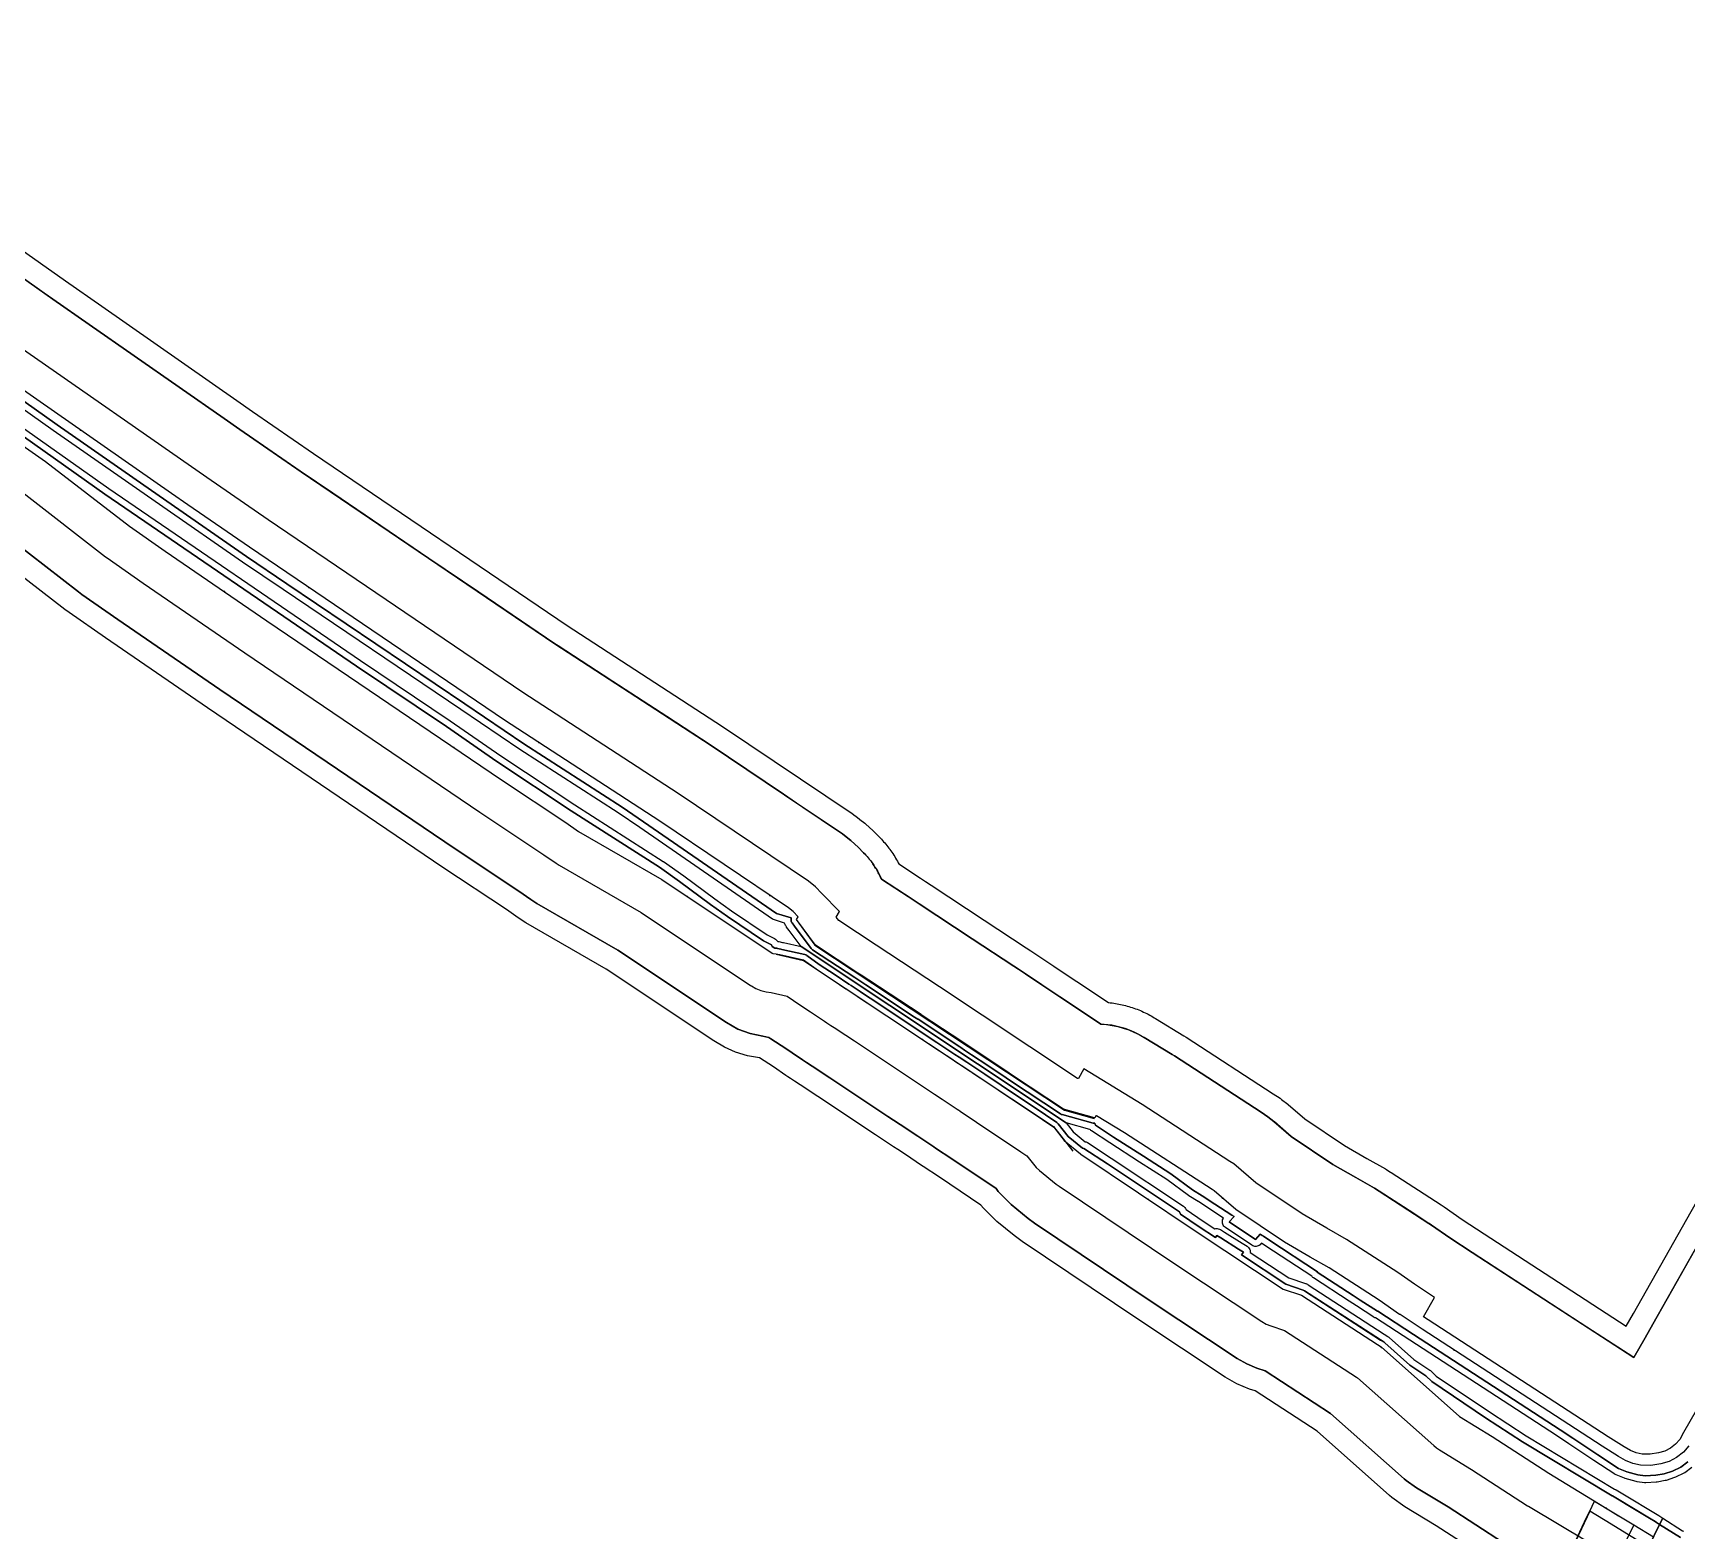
# Model space of a CAD drawing. Header units: inches. Extents: x 87989 to 118156, y 435697 to 451526.
# Drawn here: x 101664 to 102261, y 442092 to 442632 of the extents above; entities that cross this region are included whole.
import ezdxf

# ---------------------------------------------------------------- set-up
doc = ezdxf.new("R2010")
doc.units = ezdxf.units.IN
doc.header["$MEASUREMENT"] = 0
for name, color, linetype, true_color in [('As_waterkering_BWK', 7, 'Continuous', 0x7b8981), ('Beschermingszone_BWK', 7, 'Continuous', 0xcf890d), ('Grens_bebouwingsvrije_zone_BWK', 7, 'Continuous', 0x6789ae), ('Kernzone_BWK', 7, 'Continuous', 0xcb89af), ('Kunstwerken_BWK', 7, 'Continuous', 0xc78952), ('Referentiepunten_BWK', 7, 'Continuous', 0x178980)]:
    doc.layers.add(name, color=color, linetype=linetype, true_color=true_color)

msp = doc.modelspace()

# ---------------------------------------------------------------- linework, layer by layer
at = {"layer": 'As_waterkering_BWK'}
for points in [[(101448.1569, 442632.4908), (101459.9003, 442623.8925), (101558.8941, 442553.3072), (101586.6057, 442534.1954), (101603.6774, 442522.1571), (101635.4795, 442501.2061), (101668.8171, 442478.055), (101699.0186, 442454.6955), (101711.9589, 442445.6998), (101748.6017, 442420.5817), (101833.2326, 442363.1889), (101856.4256, 442347.7875), (101861.0186, 442344.5751), (101891.0675, 442327.2422), (101930.8479, 442300.7219)], [(101940.2604, 442313.8477), (101938.4832, 442315.6651), (101936.7977, 442317.0249), (101890.3418, 442348.2715), (101834.2826, 442384.7543), (101742.348, 442447.0612), (101720.1257, 442462.3556), (101714.2402, 442466.4575), (101714.2321, 442466.4632), (101665.6136, 442500.3482), (101652.3416, 442509.5979)], [(102261.5413, 442123.0581), (102259.544, 442120.7209), (102257.1335, 442118.8152), (102254.3987, 442117.4108), (102251.4037, 442116.5515), (102247.7768, 442115.9948), (102244.1453, 442116.1011), (102241.3668, 442116.7048), (102238.699, 442117.7391), (102236.1569, 442119.215), (102230.2607, 442122.8952), (102165.3565, 442165.1042), (102157.3486, 442170.3488), (102157.2018, 442170.3951), (102149.8182, 442175.5666), (102131.8466, 442187.2224), (102124.9549, 442191.1231), (102115.6829, 442196.4911), (102098.088, 442208.2651), (102090.2828, 442215.0119), (102089.5424, 442215.4619), (102057.9761, 442235.952), (102047.8966, 442242.0977), (102047.7171, 442242.2071), (102047.233, 442241.339), (102047.198, 442241.349), (102035.966, 442244.393), (102017.983, 442256.381), (102016.374, 442257.454), (102009.748, 442261.87), (102009.702, 442261.901), (102003.928, 442265.749), (102001.407, 442267.43), (102000, 442268.368), (101999.678, 442268.58), (101984.611, 442278.508), (101984.57, 442278.536), (101965.716, 442290.959), (101963.586, 442292.363), (101961.809, 442293.534), (101946.537, 442303.599), (101939.679, 442312.797), (101939.672, 442312.807), (101940.264, 442313.844), (101940.2604, 442313.8477)], [(101930.8479, 442300.7219), (101931.152, 442300.5192), (101932.3344, 442300.4827), (101933.608, 442300.197), (101942.196, 442298.273), (101946.741, 442295.006), (101952.54, 442291.231), (101957.393, 442287.887), (101958.278, 442287.308), (101959.713, 442286.368), (101961.506, 442285.195), (101962.015, 442284.862), (101968.275, 442280.736), (101989.204, 442266.839), (101995.69, 442262.538), (101997.175, 442261.554), (101999.954, 442259.711), (102005.704, 442255.898), (102005.742, 442255.873), (102006.473, 442255.388), (102012.363, 442251.439), (102028.333, 442240.732), (102032.434, 442237.982), (102036.166, 442233.155), (102042.13, 442228.2855), (102042.1678, 442228.2546), (102083.8397, 442200.341), (102115.2353, 442179.5308), (102121.8213, 442177.31), (102149.2158, 442159.5198), (102150.492, 442158.7023), (102178.8025, 442133.5668), (102190.5968, 442126.4219), (102210.9948, 442113.1991), (102233.2308, 442099.6191), (102241.7217, 442094.5011)], [(102241.7217, 442094.5011), (102231.7548, 442074.5324), (102208.3978, 442024.5776), (102207.8124, 442022.9663), (102197.1723, 442000.8677), (102188.1769, 441982.188), (102091.857, 441775.8233)]]:
    msp.add_lwpolyline(points, dxfattribs=at)
at = {"layer": 'Beschermingszone_BWK'}
msp.add_lwpolyline([(102258.541, 442089.9824), (102250.9949, 442094.6774), (102252.1221, 442096.9357), (102259.248, 442092.3789), (102259.5684, 442092.2617)], dxfattribs=at)
for points in [[(101657.9556, 442555.9405, 0), (101675.9627, 442543.1105, 0), (101689.0566, 442533.985, 0), (101737.7404, 442500.0541, 0), (101743.4698, 442496.0611, 0), (101765.4647, 442480.9232, 0), (101856.9705, 442418.907, 0), (101912.9648, 442382.4637, 0), (101959.7397, 442351.0046, 0), (101960.7787, 442350.2789, 0), (101961.059, 442350.0737, 0), (101962.3828, 442349.0598, 0), (101962.5416, 442348.935, 0), (101964.2867, 442347.5262, 0), (101964.5744, 442347.2782, 0), (101967.3612, 442344.7541, 0), (101967.7091, 442344.4194, 0), (101968.8477, 442343.2347, 0), (101969.0023, 442343.0851, 0), (101969.4346, 442342.6539, 0), (101969.8429, 442342.2377, 0), (101970.2609, 442341.7985, 0), (101970.672, 442341.3529, 0), (101971.0761, 442340.9009, 0), (101971.4731, 442340.4427, 0), (101971.8498, 442339.9941, 0), (101972.2453, 442339.5079, 0), (101972.6204, 442339.0315, 0), (101972.988, 442338.5494, 0), (101973.2849, 442338.1461, 0), (101973.348, 442338.0616, 0), (101973.6576, 442337.6292, 0), (101973.7006, 442337.5684, 0), (101974.0237, 442337.1076, 0), (101974.3812, 442336.5801, 0), (101974.7304, 442336.047, 0), (101975.0713, 442335.5086, 0), (101975.4037, 442334.9649, 0), (101975.7303, 442334.4117, 0), (101976.0431, 442333.8624, 0), (101976.3498, 442333.3039, 0), (101976.5528, 442332.9203, 0), (101984.3698, 442327.7686, 0), (101986.1482, 442326.5968, 0), (101988.2778, 442325.1931, 0), (102007.38, 442312.6042, 0), (102022.445, 442302.6788, 0), (102024.149, 442301.5447, 0), (102026.6689, 442299.8643, 0), (102032.5333, 442295.9556, 0), (102039.1168, 442291.5681, 0), (102040.7277, 442290.4938, 0), (102052.1358, 442282.9047, 0), (102052.289, 442282.8896, 0), (102052.8478, 442282.8288, 0), (102053.4682, 442282.752, 0), (102054.0874, 442282.6653, 0), (102054.705, 442282.569, 0), (102055.311, 442282.4647, 0), (102055.9355, 442282.3471, 0), (102056.5479, 442282.2217, 0), (102057.1583, 442282.0865, 0), (102057.7664, 442281.9419, 0), (102058.3723, 442281.7876, 0), (102058.9755, 442281.6238, 0), (102059.5762, 442281.4506, 0), (102060.1741, 442281.2678, 0), (102060.769, 442281.0757, 0), (102061.3607, 442280.8742, 0), (102061.9425, 442280.666, 0), (102062.5345, 442280.4435, 0), (102063.1161, 442280.2142, 0), (102063.694, 442279.9759, 0), (102064.2681, 442279.7284, 0), (102064.8382, 442279.472, 0), (102065.4042, 442279.2066, 0), (102065.966, 442278.9323, 0), (102066.5233, 442278.6492, 0), (102067.0762, 442278.3573, 0), (102067.6244, 442278.0568, 0), (102068.1641, 442277.7497, 0), (102068.7062, 442277.43, 0), (102069.1816, 442277.1398, 0), (102079.3683, 442270.9284, 0), (102080.2514, 442270.3727, 0), (102111.6456, 442250.0013, 0), (102114.0943, 442248.3812, 0), (102114.6513, 442247.9771, 0), (102116.8347, 442246.2452, 0), (102117.0501, 442246.068, 0), (102122.9888, 442240.935, 0), (102137.3769, 442231.3069, 0), (102145.3276, 442226.704, 0), (102152.0718, 442222.8865, 0), (102152.2503, 442222.7814, 0), (102153.9521, 442221.7492, 0), (102154.1564, 442221.621, 0), (102172.1874, 442209.926, 0), (102173.2742, 442209.1936, 0), (102179.7533, 442204.6746, 0), (102187.75, 442199.4486, 0), (102238.9396, 442166.1585, 0), (102241.574, 442170.8069, 0), (102298.162, 442270.8774, 0)], [(102299.9012, 442257.7008, 0), (102248.5358, 442166.8658, 0), (102248.5308, 442166.857, 0), (102247.9806, 442165.8861, 0), (102245.7842, 442162.0105, 0), (102241.6775, 442154.8351, 0), (102224.6845, 442165.8861, 0), (102183.381, 442192.7469, 0), (102175.2755, 442198.044, 0), (102168.7498, 442202.5961, 0), (102167.8652, 442203.1924, 0), (102167.7749, 442203.2533, 0), (102162.3213, 442206.7903, 0), (102149.8033, 442214.9091, 0), (102148.1015, 442215.9413, 0), (102141.3565, 442219.759, 0), (102133.1439, 442224.5136, 0), (102118.13, 442234.5605, 0), (102112.0467, 442239.8189, 0), (102111.8631, 442239.9776, 0), (102109.6797, 442241.7095, 0), (102107.2609, 442243.31, 0), (102075.9435, 442263.6318, 0), (102075.1555, 442264.1277, 0), (102065.0127, 442270.3119, 0), (102062.4029, 442271.7698, 0), (102062.3994, 442271.7716, 0), (102062.3958, 442271.7734, 0), (102061.951, 442271.9905, 0), (102061.4991, 442272.2024, 0), (102060.5873, 442272.604, 0), (102060.5849, 442272.605, 0), (102059.1928, 442273.1536, 0), (102058.2543, 442273.4814, 0), (102058.2506, 442273.4827, 0), (102058.2468, 442273.4839, 0), (102057.7795, 442273.6348, 0), (102057.7756, 442273.6361, 0), (102057.7717, 442273.6373, 0), (102056.3372, 442274.051, 0), (102055.374, 442274.2883, 0), (102055.3621, 442274.291, 0), (102054.8808, 442274.3975, 0), (102053.9051, 442274.5894, 0), (102053.9015, 442274.5901, 0), (102053.8978, 442274.5907, 0), (102053.4129, 442274.6742, 0), (102053.4096, 442274.6748, 0), (102053.4063, 442274.6753, 0), (102052.9165, 442274.7517, 0), (102051.927, 442274.8822, 0), (102049.4395, 442275.0715, 0), (102040.5992, 442280.9647, 0), (102036.2897, 442283.8376, 0), (102034.6792, 442284.9116, 0), (102028.0966, 442289.2986, 0), (102022.2312, 442293.2079, 0), (102019.7134, 442294.8869, 0), (102018.028, 442296.0087, 0), (102002.9782, 442305.924, 0), (101983.8752, 442318.5134, 0), (101981.7459, 442319.917, 0), (101979.9678, 442321.0886, 0), (101978.578, 442322.0045, 0), (101970.3309, 442327.4392, 0), (101970.2076, 442327.521, 0), (101970.0126, 442327.9611, 0), (101969.8108, 442328.398, 0), (101969.6022, 442328.8318, 0), (101969.3869, 442329.2622, 0), (101969.1648, 442329.6892, 0), (101968.9361, 442330.1127, 0), (101968.7008, 442330.5326, 0), (101968.459, 442330.9487, 0), (101968.2107, 442331.3611, 0), (101967.956, 442331.7694, 0), (101967.6949, 442332.1738, 0), (101967.4276, 442332.574, 0), (101967.1546, 442332.9705, 0), (101967.146, 442332.9825, 0), (101967.1414, 442332.9891, 0), (101967.1368, 442332.9955, 0), (101967.0415, 442333.1278, 0), (101966.9054, 442333.3169, 0), (101966.8414, 442333.4051, 0), (101966.5338, 442333.8155, 0), (101966.2202, 442334.2214, 0), (101965.9004, 442334.6224, 0), (101965.5745, 442335.0184, 0), (101965.2423, 442335.4093, 0), (101964.9042, 442335.795, 0), (101964.5601, 442336.1753, 0), (101964.2101, 442336.5503, 0), (101963.8949, 442336.8776, 0), (101963.8543, 442336.9196, 0), (101963.755, 442337.0209, 0), (101961.9907, 442338.8247, 0), (101959.2039, 442341.3488, 0), (101957.5184, 442342.7086, 0), (101956.1946, 442343.7225, 0), (101955.2153, 442344.4072, 0), (101952.3859, 442346.3102, 0), (101939.6989, 442354.8429, 0), (101934.9597, 442358.0303, 0), (101908.5506, 442375.792, 0), (101902.2196, 442379.9124, 0), (101892.872, 442385.9961, 0), (101873.4575, 442398.6317, 0), (101872.6444, 442399.1609, 0), (101861.96, 442406.1146, 0), (101853.639, 442411.5302, 0), (101852.5431, 442412.2434, 0), (101825.1265, 442430.8245, 0), (101807.0772, 442443.057, 0), (101772.4545, 442466.5219, 0), (101760.9553, 442474.3152, 0), (101760.5891, 442474.5673, 0), (101738.9191, 442489.4815, 0), (101733.1662, 442493.4908, 0), (101684.4823, 442527.4217, 0), (101671.3532, 442536.5718, 0), (101668.3088, 442538.741, 0), (101653.3099, 442549.4276, 0)], [(101636.7441, 442516.8828, 0), (101672.9355, 442491.252, 0), (101712.4941, 442463.6641, 0), (101741.2559, 442443.7363, 0), (101755.8594, 442433.9434, 0), (101819.9922, 442390.6289, 0), (101841.2773, 442376.168, 0), (101876.7402, 442353.3594, 0), (101884.4961, 442348.1055, 0), (101932.4258, 442315.0488, 0), (101937.7676, 442313.3965, 0), (101937.709, 442313.1875, 0), (101937.6738, 442312.8672, 0), (101937.6895, 442312.5469, 0), (101937.7559, 442312.2324, 0), (101937.873, 442311.9316, 0), (101938.0371, 442311.6543, 0), (101938.0762, 442311.6016, 0), (101938.9609, 442310.4141, 0), (101944.9336, 442302.4043, 0), (101945.1641, 442302.1445, 0), (101945.4355, 442301.9297, 0), (101960.709, 442291.8633, 0), (101962.4863, 442290.6934, 0), (101964.6152, 442289.2891, 0), (101982.2422, 442277.6738, 0), (101983.4414, 442276.8848, 0), (101983.4941, 442276.8496, 0), (101998.5781, 442266.9102, 0), (101998.8945, 442266.7012, 0), (102000.2969, 442265.7656, 0), (102002.8184, 442264.084, 0), (102008.6113, 442260.2246, 0), (102015.2637, 442255.7891, 0), (102016.873, 442254.7168, 0), (102034.8574, 442242.7285, 0), (102035.1387, 442242.5723, 0), (102035.4434, 442242.4629, 0), (102046.6641, 442239.4219, 0), (102046.9688, 442239.3555, 0), (102047.3066, 442239.3418, 0), (102047.4102, 442238.9395, 0), (102047.4531, 442238.6836, 0), (102054.0488, 442234.4043, 0), (102064.7832, 442227.4395, 0), (102074.6387, 442221.0898, 0), (102082.5273, 442215.332, 0), (102085.9414, 442213.2188, 0), (102090.5293, 442210.1777, 0), (102096.6504, 442206.2773, 0), (102097.5039, 442205.7324, 0), (102095.7695, 442203.8008, 0), (102105.2754, 442197.4395, 0), (102106.918, 442199.3887, 0), (102107.6035, 442198.9375, 0), (102108.0605, 442198.6367, 0), (102110.3457, 442197.1328, 0), (102127.5547, 442185.8105, 0), (102127.4785, 442185.6992, 0), (102140.4277, 442177.2637, 0), (102143.0137, 442175.5801, 0), (102149.2168, 442171.5391, 0), (102149.2852, 442171.6465, 0), (102162.1973, 442163.1816, 0), (102215.0977, 442128.8008, 0), (102219.6406, 442125.8477, 0), (102228.6914, 442119.8301, 0), (102236.168, 442114.8594, 0), (102239.2109, 442113.668, 0), (102243.1797, 442112.543, 0), (102245.8242, 442112.2129, 0), (102249.6621, 442112.4121, 0), (102252.5723, 442112.9414, 0), (102255.6152, 442113.9336, 0), (102258.5918, 442115.3887, 0), (102261.1719, 442117.2402, 0)], [(102262.6289, 442115.209, 0), (102260.0488, 442113.3574, 0), (102259.6895, 442113.1426, 0), (102256.7129, 442111.6875, 0), (102256.3906, 442111.5566, 0), (102253.3477, 442110.5645, 0), (102253.0195, 442110.4805, 0), (102250.1094, 442109.9512, 0), (102249.791, 442109.9141, 0), (102245.9551, 442109.7168, 0), (102245.8242, 442109.7129, 0), (102245.5156, 442109.7324, 0), (102242.8691, 442110.0625, 0), (102242.498, 442110.1387, 0), (102238.5293, 442111.2637, 0), (102238.2988, 442111.3398, 0), (102235.2559, 442112.5313, 0), (102234.918, 442112.6934, 0), (102234.7832, 442112.7773, 0), (102227.3066, 442117.748, 0), (102218.2676, 442123.7578, 0), (102213.7363, 442126.7031, 0), (102160.8301, 442161.0879, 0), (102148.5488, 442169.1387, 0), (102148.3027, 442169.209, 0), (102148.0703, 442169.3125, 0), (102147.8516, 442169.4434, 0), (102141.6484, 442173.4844, 0), (102139.0625, 442175.1699, 0), (102126.1152, 442183.6035, 0), (102125.8945, 442183.7656, 0), (102125.6934, 442183.9512, 0), (102125.5176, 442184.1602, 0), (102108.9707, 442195.0449, 0), (102107.3984, 442196.0781, 0), (102107.1875, 442195.8281, 0), (102106.9023, 442195.541, 0), (102106.5742, 442195.3027, 0), (102106.2129, 442195.1211, 0), (102105.8262, 442195, 0), (102105.4238, 442194.9434, 0), (102105.0195, 442194.9531, 0), (102104.6211, 442195.0273, 0), (102104.2383, 442195.1641, 0), (102103.8848, 442195.3613, 0), (102094.3789, 442201.7227, 0), (102094.0703, 442201.9668, 0), (102093.8027, 442202.2539, 0), (102093.5859, 442202.5801, 0), (102093.4219, 442202.9375, 0), (102093.3164, 442203.3164, 0), (102093.2715, 442203.707, 0), (102093.2891, 442204.0977, 0), (102093.3691, 442204.4824, 0), (102093.5078, 442204.8496, 0), (102093.7012, 442205.1914, 0), (102089.166, 442208.082, 0), (102084.625, 442211.0918, 0), (102084.5605, 442211.1328, 0), (102081.2109, 442213.207, 0), (102081.0527, 442213.3125, 0), (102073.2246, 442219.0273, 0), (102063.4258, 442225.3398, 0), (102052.6875, 442232.3086, 0), (102046.0918, 442236.5859, 0), (102045.8691, 442236.75, 0), (102045.666, 442236.9395, 0), (102045.4863, 442237.1504, 0), (102036.9824, 442239.4551, 0), (101941.3086, 442303.084, 0), (101936.957, 442308.9199, 0), (101936.0586, 442310.123, 0), (101936.0078, 442310.1934, 0), (101935.8848, 442310.3848, 0), (101935.7207, 442310.6602, 0), (101935.5449, 442311.0234, 0), (101935.4277, 442311.3223, 0), (101935.3672, 442311.5215, 0), (101931.6855, 442312.6621, 0), (101931.334, 442312.8008, 0), (101931.0059, 442312.9922, 0), (101883.0859, 442346.041, 0), (101875.3633, 442351.2734, 0), (101839.8984, 442374.084, 0), (101818.5898, 442388.5586, 0), (101754.4648, 442431.8691, 0), (101739.8477, 442441.6699, 0), (101711.0664, 442461.6113, 0), (101671.498, 442489.2051, 0), (101636.1895, 442514.2109, 0)], [(101655.1191, 442494.0469, 0), (101691.5508, 442468.3184, 0), (101782.3555, 442406.2578, 0), (101814.7676, 442384.5391, 0), (101832.959, 442371.8867, 0), (101859.6836, 442354.1367, 0), (101891.5977, 442333.7734, 0), (101891.6992, 442333.7051, 0), (101898.9727, 442328.5508, 0), (101910.1641, 442320.2871, 0), (101916.1621, 442315.9199, 0), (101929.0527, 442307.3262, 0), (101931.7578, 442305.9746, 0), (101932.0742, 442305.7852, 0), (101932.3613, 442305.5508, 0), (101932.6094, 442305.2773, 0), (101932.8145, 442304.9707, 0), (101932.9375, 442304.9395, 0), (101933.1719, 442304.9043, 0), (101933.291, 442304.8789, 0), (101934.5918, 442304.5879, 0), (101934.9531, 442304.5078, 0), (101941.3086, 442303.084, 0), (102036.9824, 442239.4551, 0), (102039.4102, 442236.3145, 0), (102043.8125, 442232.7207, 0), (102044.1074, 442232.6445, 0), (102044.3867, 442232.5293, 0), (102044.6504, 442232.3789, 0), (102053.1953, 442226.8145, 0), (102079.2012, 442209.4766, 0), (102079.498, 442209.2461, 0), (102079.7559, 442208.9727, 0), (102079.9707, 442208.6641, 0), (102080.1348, 442208.3262, 0), (102080.1836, 442208.207, 0), (102086.3359, 442204.0859, 0), (102090.5488, 442201.293, 0), (102090.957, 442201.3789, 0), (102091.373, 442201.3926, 0), (102091.7871, 442201.3359, 0), (102092.1836, 442201.2109, 0), (102092.5547, 442201.0176, 0), (102093.9863, 442200.125, 0), (102100.416, 442196.1074, 0), (102102.1855, 442195.002, 0), (102102.4863, 442194.7832, 0), (102102.75, 442194.5195, 0), (102102.9727, 442194.2207, 0), (102103.1465, 442193.8926, 0), (102103.2695, 442193.543, 0), (102103.3398, 442193.1758, 0), (102103.3535, 442192.8047, 0), (102117.2305, 442183.6074, 0), (102123.2598, 442181.5742, 0), (102123.4063, 442181.5195, 0), (102123.6387, 442181.4238, 0), (102123.9199, 442181.2891, 0), (102124.1387, 442181.166, 0), (102124.2715, 442181.084, 0), (102151.6543, 442163.3008, 0), (102152.9199, 442162.4922, 0), (102153.0801, 442162.3789, 0), (102153.3281, 442162.1914, 0), (102153.4805, 442162.0684, 0), (102162.3809, 442154.1641, 0), (102168.0898, 442150.334, 0), (102168.3047, 442150.1719, 0), (102168.4551, 442150.0352, 0), (102170.3535, 442148.1563, 0), (102189.5898, 442135.2676, 0), (102202.7988, 442126.6582, 0), (102202.873, 442126.6113, 0), (102234.7148, 442107.4023, 0), (102234.9141, 442107.3438, 0), (102235.1035, 442107.2617, 0), (102235.2813, 442107.1563, 0), (102237.1211, 442106.0313, 0), (102250.6563, 442097.873, 0), (102252.1221, 442096.9357, 0), (102250.9949, 442094.6774, 0), (102249.8203, 442095.4082, 0), (102249.3652, 442095.7324, 0), (102247.2969, 442096.9785, 0), (102235.8242, 442103.8945, 0), (102233.9766, 442105.0215, 0), (102233.8535, 442105.0039, 0), (102201.5078, 442124.5156, 0), (102188.2129, 442133.1816, 0), (102168.7656, 442146.2109, 0), (102166.6973, 442148.2578, 0), (102160.8477, 442152.1816, 0), (102151.8203, 442160.1973, 0), (102151.5703, 442160.3867, 0), (102150.2988, 442161.2012, 0), (102122.9102, 442178.9863, 0), (102122.6934, 442179.1094, 0), (102122.4609, 442179.2051, 0), (102116.123, 442181.3418, 0), (102100.1309, 442191.9434, 0), (102100.8613, 442192.8828, 0), (102099.0918, 442193.9883, 0), (102092.6602, 442198.0059, 0), (102091.2305, 442198.8984, 0), (102090.7461, 442198.1621, 0), (102084.9492, 442202.0059, 0), (102078.1484, 442206.5605, 0), (102077.8145, 442207.3965, 0), (102051.8184, 442224.7266, 0), (102043.2871, 442230.2832, 0), (102042.7793, 442230.3379, 0), (102037.6074, 442234.5586, 0), (102034.0156, 442239.2051, 0), (102033.7988, 442239.4434, 0), (102033.5488, 442239.6426, 0), (102029.4473, 442242.3926, 0), (102013.4766, 442253.0996, 0), (102007.582, 442257.0527, 0), (102006.8262, 442257.5547, 0), (102001.0586, 442261.377, 0), (101998.2793, 442263.2207, 0), (101996.7949, 442264.2051, 0), (101990.3105, 442268.5059, 0), (101972.3516, 442280.4297, 0), (101969.3789, 442282.4043, 0), (101963.1133, 442286.5332, 0), (101962.6016, 442286.8691, 0), (101960.8086, 442288.041, 0), (101959.373, 442288.9805, 0), (101958.5078, 442289.5469, 0), (101953.6523, 442292.8926, 0), (101947.8711, 442296.6563, 0), (101943.3633, 442299.8965, 0), (101943.1348, 442300.0391, 0), (101942.8906, 442300.1484, 0), (101942.6328, 442300.2246, 0), (101934.4082, 442302.0684, 0), (101934.0449, 442302.1484, 0), (101932.7715, 442302.4336, 0), (101932.6816, 442302.4531, 0), (101932.3965, 442302.4824, 0), (101931.7852, 442302.5, 0), (101930.8789, 442303.1055, 0), (101930.6387, 442303.7383, 0), (101927.7949, 442305.1602, 0), (101914.7324, 442313.8691, 0), (101908.6855, 442318.2695, 0), (101897.5078, 442326.5254, 0), (101890.2539, 442331.6641, 0), (101858.3184, 442352.043, 0), (101831.5527, 442369.8184, 0), (101813.3574, 442382.4746, 0), (101780.9531, 442404.1875, 0), (101690.125, 442466.2656, 0), (101653.6777, 442492.0039, 0)], [(101651.0723, 442453.8534, 0), (101680.6644, 442430.9653, 0), (101681.8947, 442430.0627, 0), (101694.9159, 442421.0112, 0), (101731.7017, 442395.7949, 0), (101816.5157, 442338.2785, 0), (101839.5282, 442322.9962, 0), (101843.8244, 442319.9914, 0), (101846.0289, 442318.5884, 0), (101875.2355, 442301.7414, 0), (101914.3589, 442275.6591, 0), (101918.4714, 442273.3205, 0), (101922.912, 442271.6888, 0), (101927.5602, 442270.8083, 0), (101929.6921, 442270.3306, 0), (101930.3741, 442269.8639, 0), (101935.8427, 442266.304, 0), (101940.371, 442263.1837, 0), (101940.9686, 442262.7824, 0), (101941.8465, 442262.2081, 0), (101943.2817, 442261.2679, 0), (101945.3151, 442259.9378, 0), (101951.7227, 442255.7156, 0), (101972.6167, 442241.8417, 0), (101979.1147, 442237.5328, 0), (101980.5991, 442236.5492, 0), (101983.3738, 442234.7091, 0), (101989.1874, 442230.8541, 0), (101989.827, 442230.43, 0), (101995.6568, 442226.5211, 0), (102011.6438, 442215.8027, 0), (102012.4323, 442214.8053, 0), (102013.1847, 442213.8714, 0), (102017.0374, 442210.0453, 0), (102023.169, 442205.0372, 0), (102025.472, 442203.3297, 0), (102067.2045, 442175.3758, 0), (102098.6606, 442154.5252, 0), (102102.0436, 442152.5868, 0), (102105.6494, 442151.1036, 0), (102108.6529, 442150.0907, 0), (102132.3083, 442134.7287, 0), (102158.8846, 442111.133, 0), (102159.5188, 442110.5855, 0), (102163.2584, 442107.9079, 0), (102174.6619, 442100.9997, 0), (102194.6763, 442088.0256, 0)], [(102190.3247, 442081.3126, 0), (102170.4126, 442094.2205, 0), (102159.1133, 442101.0655, 0), (102154.3765, 442104.4571, 0), (102153.5731, 442105.1506, 0), (102127.4467, 442128.347, 0), (102105.1413, 442142.8323, 0), (102103.0931, 442143.5229, 0), (102098.5258, 442145.4018, 0), (102094.2407, 442147.8571, 0), (102062.7684, 442168.7184, 0), (102021.0198, 442196.6831, 0), (102018.1094, 442198.8404, 0), (102011.9365, 442203.8828, 0), (102007.0563, 442208.7291, 0), (102006.1495, 442209.8547, 0), (101991.2018, 442219.8763, 0), (101985.388, 442223.7745, 0), (101984.7779, 442224.1791, 0), (101978.9524, 442228.0419, 0), (101976.1789, 442229.8812, 0), (101974.6946, 442230.8647, 0), (101968.1935, 442235.1758, 0), (101947.3087, 442249.0435, 0), (101940.9296, 442253.2469, 0), (101938.9, 442254.5746, 0), (101937.4647, 442255.5148, 0), (101936.5888, 442256.0879, 0), (101935.8318, 442256.5962, 0), (101931.3901, 442259.6568, 0), (101926.2913, 442262.8942, 0), (101921.9382, 442263.6761, 0), (101917.7102, 442264.9741, 0), (101913.6683, 442266.7695, 0), (101909.8707, 442269.0365, 0), (101871.0137, 442294.9411, 0), (101842.0316, 442311.6586, 0), (101839.2392, 442313.4357, 0), (101835.0222, 442316.3852, 0), (101812.0579, 442331.6357, 0), (101727.195, 442389.1851, 0), (101690.3711, 442414.4276, 0), (101677.3283, 442423.494, 0), (101675.7699, 442424.6372, 0), (101646.3404, 442447.3997, 0)]]:
    msp.add_polyline3d(points, dxfattribs=at)
at = {"layer": 'Grens_bebouwingsvrije_zone_BWK'}
for points in [[(102270.9825, 442147.6561), (102259.6305, 442127.8214), (102258.2463, 442125.3594), (102256.7569, 442123.6165), (102254.959, 442122.1952), (102252.9195, 442121.1478), (102250.5453, 442120.4665), (102247.5299, 442120.0037), (102244.6326, 442120.0885), (102242.5215, 442120.5472), (102240.4368, 442121.3555), (102238.2206, 442122.6421), (102232.4103, 442126.2688), (102167.5426, 442168.4539), (102165.8096, 442169.5889), (102169.8214, 442176.5245), (102162.5368, 442181.2954), (102162.5722, 442181.2843), (102156.5273, 442185.5181), (102138.0725, 442197.4874), (102130.9166, 442201.5375), (102122.0326, 442206.6809), (102105.3762, 442217.8269), (102097.3718, 442224.746), (102095.9267, 442225.6242), (102064.3677, 442246.1096), (102043.3126, 442258.9474), (102041.3847, 442255.4901), (102040.9938, 442255.4633), (102006.6277, 442278.3718), (101991.2555, 442288.5017), (101968.4122, 442303.5539), (101954.8987, 442312.46), (101953.9885, 442313.6807), (101955.1751, 442315.7593), (101948.84, 442322.2376), (101946.5684, 442324.5605), (101943.9272, 442326.6914), (101896.9635, 442358.2795), (101840.9221, 442394.7508), (101749.1159, 442456.9707), (101726.9582, 442472.2206), (101659.2541, 442519.4071)], [(101660.5362, 442466.7609), (101690.4533, 442443.6214), (101691.0275, 442443.2002), (101704.0054, 442434.1783), (101740.7149, 442409.0144), (101825.4312, 442351.5638), (101848.5402, 442336.2182), (101852.9946, 442333.1027), (101854.0234, 442332.448), (101883.6793, 442315.3418), (101923.0821, 442289.0732), (101923.3862, 442288.8705), (101925.0439, 442287.922), (101926.8153, 442287.2079), (101928.6674, 442286.7415), (101930.5658, 442286.5315), (101936.3459, 442285.2366), (101938.5696, 442283.6381), (101939.1031, 442283.273), (101944.7479, 442279.5984), (101949.4494, 442276.3588), (101949.7283, 442276.1715), (101950.6133, 442275.5925), (101952.0416, 442274.6569), (101953.8415, 442273.4794), (101954.3304, 442273.1595), (101960.5506, 442269.0598), (101981.4633, 442255.1736), (101987.9529, 442250.8702), (101989.4419, 442249.8836), (101992.2163, 442248.0436), (101997.9668, 442244.2303), (101998.0474, 442244.1772), (101998.704, 442243.7414), (102004.5667, 442239.8107), (102020.5368, 442229.1036), (102022.7487, 442227.6204), (102025.0903, 442224.5918), (102026.1359, 442223.3878), (102027.3117, 442222.3106), (102033.2756, 442217.4411), (102033.3134, 442217.4102), (102034.3764, 442216.623), (102076.0766, 442188.6905), (102107.5005, 442167.8615), (102109.0792, 442166.957), (102110.7619, 442166.2648), (102115.6761, 442164.6076), (102141.6275, 442147.7546), (102142.0171, 442147.505), (102169.5074, 442123.0977), (102170.4939, 442122.2989), (102171.5486, 442121.5927), (102183.1605, 442114.5582), (102203.3795, 442101.4515), (102203.6978, 442101.2511), (102225.2485, 442088.3674)]]:
    msp.add_lwpolyline(points, dxfattribs=at)
at = {"layer": 'Kernzone_BWK'}
msp.add_lwpolyline([(101653.3099, 442549.4276), (101671.3532, 442536.5718), (101684.4823, 442527.4217), (101733.1662, 442493.4908), (101738.9191, 442489.4815), (101760.9553, 442474.3152), (101852.5431, 442412.2434), (101908.5506, 442375.792), (101955.2153, 442344.4072), (101956.1946, 442343.7225), (101957.5184, 442342.7086), (101959.2039, 442341.3488), (101961.9907, 442338.8247), (101963.7549, 442337.0208), (101963.8544, 442336.9198, -0.04026246), (101967.0421, 442333.1283, -0.04990972), (101970.3315, 442327.4393), (101979.9678, 442321.0886), (101981.7459, 442319.917), (101983.8752, 442318.5134), (102002.9782, 442305.924), (102018.028, 442296.0087), (102019.7134, 442294.8869), (102022.2312, 442293.2079), (102028.0966, 442289.2986), (102034.6792, 442284.9116), (102036.2897, 442283.8376), (102049.4395, 442275.0715, -0.13076643), (102065.0127, 442270.3119), (102075.1555, 442264.1277), (102075.9435, 442263.6318), (102107.2609, 442243.31), (102109.6797, 442241.7095), (102111.8631, 442239.9776), (102118.13, 442234.5605), (102133.1439, 442224.5136), (102141.3565, 442219.759), (102148.1015, 442215.9413), (102149.8033, 442214.9091), (102167.7749, 442203.2533), (102168.7498, 442202.5961), (102175.2755, 442198.044), (102183.381, 442192.7469), (102241.6775, 442154.8351), (102245.7842, 442162.0105), (102248.5358, 442166.8658), (102305.1197, 442266.9291)], format="xyb", dxfattribs=at)
for points in [[(102261.171, 442117.24), (102258.5913, 442115.3879), (102255.6147, 442113.9327), (102252.572, 442112.9405), (102249.6616, 442112.4113), (102245.8251, 442112.2129), (102243.1793, 442112.5436), (102239.2105, 442113.6681), (102236.1678, 442114.8587), (102228.6917, 442119.8296), (102219.6409, 442125.8474), (102215.098, 442128.8), (102162.197, 442163.182), (102149.285, 442171.646), (102149.216, 442171.539), (102143.013, 442175.58), (102140.428, 442177.264), (102127.479, 442185.699), (102127.555, 442185.811), (102110.345, 442197.133), (102108.061, 442198.636), (102107.604, 442198.937), (102106.917, 442199.388), (102105.2756, 442197.4391), (102095.7686, 442203.8009), (102097.503, 442205.733), (102096.65, 442206.277), (102090.529, 442210.178), (102085.942, 442213.218), (102082.5265, 442215.3324), (102074.6394, 442221.0891), (102064.7836, 442227.4392), (102054.0481, 442234.405), (102047.4534, 442238.684), (102047.4108, 442238.9396), (102047.3065, 442239.3414), (102046.9697, 442239.3555), (102046.6639, 442239.4216), (102035.4428, 442242.4626), (102035.139, 442242.572), (102034.8566, 442242.7289), (102016.8735, 442254.717), (102015.2646, 442255.7899), (102008.6116, 442260.2241), (102002.8187, 442264.0849), (102000.2975, 442265.766), (101998.8954, 442266.7007), (101998.5779, 442266.9097), (101983.4935, 442276.8496), (101983.442, 442276.8843), (101982.2427, 442277.6745), (101964.6154, 442289.289), (101962.4854, 442290.6931), (101960.7085, 442291.864), (101945.4364, 442301.9291), (101945.1644, 442302.1444), (101944.9336, 442302.4035), (101938.9609, 442310.4142), (101938.0756, 442311.6015), (101938.037, 442311.6551), (101937.8734, 442311.9321), (101937.7564, 442312.2318), (101937.6891, 442312.5464), (101937.6732, 442312.8678), (101937.7091, 442313.1874), (101937.7673, 442313.3962), (101932.4255, 442315.0495), (101884.496, 442348.105), (101876.74, 442353.359), (101841.2764, 442376.1684), (101819.992, 442390.628), (101755.86, 442433.944), (101741.256, 442443.736), (101712.494, 442463.664), (101672.935, 442491.251), (101636.745, 442516.882)], [(101653.6771, 442492.0042), (101690.125, 442466.265), (101780.954, 442404.187), (101813.358, 442382.474), (101831.553, 442369.8184), (101858.319, 442352.042), (101890.253, 442331.665), (101897.507, 442326.525), (101908.686, 442318.27), (101914.733, 442313.8689), (101927.7955, 442305.1606), (101930.6396, 442303.7385), (101930.879, 442303.105), (101931.7855, 442302.5006), (101932.3962, 442302.4817), (101932.6817, 442302.4523), (101932.7721, 442302.4342), (101934.0455, 442302.1486), (101934.4075, 442302.0675), (101942.6332, 442300.2246), (101942.8906, 442300.1485), (101943.1354, 442300.0386), (101943.3633, 442299.897), (101947.8708, 442296.6569), (101953.6529, 442292.8924), (101958.5081, 442289.5476), (101959.3734, 442288.9813), (101960.8084, 442288.0413), (101962.6009, 442286.8687), (101963.1128, 442286.5338), (101969.3785, 442282.404), (101972.3514, 442280.43), (101990.3098, 442268.5055), (101996.795, 442264.205), (101998.2801, 442263.221), (102001.0593, 442261.3778), (102006.8254, 442257.5543), (102007.5827, 442257.0519), (102013.4767, 442253.1002), (102029.4468, 442242.3932), (102033.5479, 442239.6431), (102033.7997, 442239.4431), (102034.0162, 442239.2053), (102037.6082, 442234.5594), (102042.7787, 442230.3378), (102043.2862, 442230.2834), (102051.819, 442224.7272), (102077.8144, 442207.3969), (102078.1491, 442206.56), (102084.9487, 442202.0054), (102090.7465, 442198.1624), (102091.231, 442198.898), (102092.661, 442198.005), (102099.091, 442193.988), (102100.861, 442192.882), (102100.13, 442191.9426), (102116.1222, 442181.3424), (102122.4604, 442179.2051), (102122.6924, 442179.1103), (102122.9106, 442178.9873), (102150.2998, 442161.2005), (102151.5708, 442160.3864), (102151.8198, 442160.1979), (102160.8476, 442152.1826), (102166.6976, 442148.2574), (102168.7651, 442146.2119), (102188.212, 442133.1812), (102201.5073, 442124.516), (102233.8527, 442105.003), (102233.9775, 442105.0217), (102235.8244, 442103.8938), (102239.5212, 442101.6659), (102247.2969, 442096.9785), (102249.3652, 442095.7324), (102249.8203, 442095.4082), (102250.9949, 442094.6774), (102246.9232, 442086.5197), (102233.4789, 442094.7807), (102225.7729, 442099.5156), (102214.6824, 442075.7947)], [(102194.6763, 442088.0256), (102174.6619, 442100.9997), (102163.2584, 442107.9079), (102159.5188, 442110.5855), (102158.8846, 442111.133), (102132.3083, 442134.7287), (102108.6529, 442150.0907), (102105.6494, 442151.1036), (102102.0436, 442152.5868), (102098.6606, 442154.5252), (102067.2045, 442175.3758), (102025.472, 442203.3297), (102023.169, 442205.0372), (102017.0374, 442210.0453), (102013.1847, 442213.8714), (102012.4323, 442214.8053), (102011.6438, 442215.8027), (101995.6568, 442226.5211), (101989.827, 442230.43), (101989.1874, 442230.8541), (101983.3738, 442234.7091), (101980.5991, 442236.5492), (101979.1147, 442237.5328), (101972.6167, 442241.8417), (101951.7227, 442255.7156), (101945.3151, 442259.9378), (101943.2817, 442261.2679), (101941.8465, 442262.2081), (101940.9686, 442262.7824), (101940.371, 442263.1837), (101935.8427, 442266.304), (101930.3741, 442269.8639), (101929.6921, 442270.3306), (101927.5602, 442270.8083), (101922.912, 442271.6888), (101918.4714, 442273.3205), (101914.3589, 442275.6591), (101875.2355, 442301.7414), (101846.0289, 442318.5884), (101843.8244, 442319.9914), (101839.5282, 442322.9962), (101816.5157, 442338.2785), (101731.7017, 442395.7949), (101694.9159, 442421.0112), (101681.8947, 442430.0627), (101680.6644, 442430.9653), (101651.0723, 442453.8534)], [(102214.6824, 442075.7947), (102224.7803, 442097.3926), (102225.7729, 442099.5156), (102227.4671, 442103.1392), (102228.678, 442102.3996), (102233.231, 442099.619), (102236.1701, 442097.8474), (102236.9247, 442097.3926), (102241.722, 442094.501), (102248.7827, 442090.2451)], [(102246.9232, 442086.5197), (102250.9949, 442094.6774), (102258.541, 442089.9824)]]:
    msp.add_lwpolyline(points, dxfattribs=at)
at = {"layer": 'Kunstwerken_BWK'}
msp.add_lwpolyline([(102121.7509, 442177.3337), (102121.8213, 442177.31), (102149.2158, 442159.5198), (102150.492, 442158.7023), (102150.5062, 442158.6897)], dxfattribs=at)
for points in [[(101939.4895, 442312.8636, 0), (101946.313, 442303.626, 0), (102036.334, 442244.104, 0), (102047.0253, 442241.0649, 0)], [(101932.276, 442300.354, 0), (101942.197, 442298.033, 0), (102032.324, 442238.194, 0), (102039.3119, 442229.3558, 0)]]:
    msp.add_polyline3d(points, dxfattribs=at)
at = {"layer": 'Referentiepunten_BWK'}
for p in [(101681.4156, 442489.3349), (101763.7375, 442432.5649), (101733.2895, 442431.078), (101816.0008, 442374.8747), (101846.6702, 442376.6926), (101900.2567, 442321.1161), (101930.0833, 442321.5411), (101985.0594, 442269.591), (102008.7272, 442262.5506), (102066.4269, 442212.0049), (102093.3702, 442212.3432), (102150.6754, 442158.5395), (102176.9243, 442157.5813), (102231.723, 442100.54)]:
    msp.add_point(p, dxfattribs=at)

doc.saveas('drawing.dxf')
